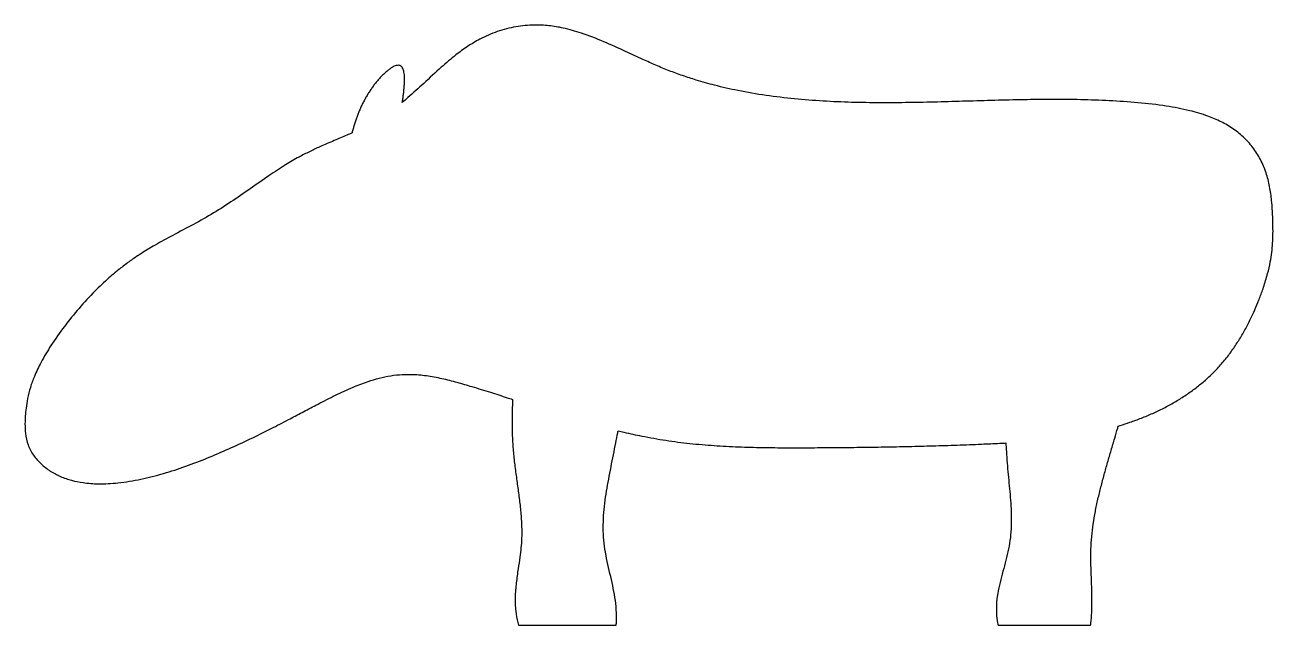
# Model space of a CAD drawing. Header units: millimetres. Extents: x -297 to -2, y 0 to 142.
import ezdxf

# ---------------------------------------------------------------- set-up
doc = ezdxf.new("R2010")
doc.units = ezdxf.units.MM
doc.layers.add('outline', color=7, linetype='Continuous')

msp = doc.modelspace()

# ---------------------------------------------------------------- linework, layer by layer
at = {"layer": 'outline'}
for p, q in [((-180.08, 0), (-157, 0)), ((-66.79, 0), (-44.93, 0))]:
    msp.add_line(p, q, dxfattribs=at)
for points, knots in [([(-5.27, 76.57), (-5.19, 76.76), (-4.78, 77.81), (-4.02, 79.94), (-3.15, 82.79), (-2.51, 85.54), (-2.12, 87.95), (-1.92, 90.19), (-1.85, 92.45), (-1.87, 94.7), (-1.95, 97.14), (-2.14, 99.95), (-2.53, 103.12), (-3.29, 106.43), (-4.54, 109.58), (-6.29, 112.48), (-8.52, 115.04), (-11.15, 117.18), (-14.08, 118.89), (-17.55, 120.34), (-21.88, 121.61), (-27.42, 122.67), (-33.77, 123.38), (-40.52, 123.83), (-47.28, 124.07), (-54.04, 124.12), (-60.81, 124.05), (-67.57, 123.89), (-74.33, 123.68), (-81.09, 123.49), (-87.85, 123.34), (-94.62, 123.29), (-101.38, 123.39), (-108.14, 123.67), (-114.88, 124.19), (-121.6, 124.99), (-127.9, 126.07), (-133.39, 127.33), (-137.73, 128.55), (-141.3, 129.71), (-144.48, 130.87), (-147.61, 132.16), (-151.04, 133.7), (-155.12, 135.6), (-159.91, 137.78), (-164.81, 139.71), (-169.15, 140.95), (-172.86, 141.58), (-176.61, 141.76), (-180.74, 141.37), (-185.11, 140.22), (-188.91, 138.56), (-192.14, 136.64), (-195.17, 134.42), (-198.6, 131.48), (-202.29, 128.03), (-205.34, 125.24), (-207.06, 123.78), (-207.51, 123.41)], [0.0000002, 0.0000002, 0.0000002, 0.0000002, 0.0025068, 0.0135138, 0.0270273, 0.0382885, 0.0472975, 0.0563066, 0.0653156, 0.0743246, 0.0833336, 0.0945948, 0.1081084, 0.1216219, 0.1351354, 0.1486489, 0.1621624, 0.1756759, 0.1891894, 0.2027029, 0.220721, 0.2432435, 0.2702705, 0.2972975, 0.3243246, 0.3513516, 0.3783786, 0.4054056, 0.4324327, 0.4594597, 0.4864867, 0.5135138, 0.5405408, 0.5675678, 0.5945948, 0.6216219, 0.6486489, 0.6711714, 0.6891894, 0.7027029, 0.7162165, 0.72973, 0.7432435, 0.7612615, 0.783784, 0.8063066, 0.8243246, 0.8378381, 0.8513516, 0.8693696, 0.8873876, 0.9054056, 0.9189192, 0.9324327, 0.9504507, 0.9729732, 0.9929909, 1, 1, 1, 1]), ([(-207.51, 123.41), (-207.46, 123.72), (-207.36, 124.35), (-207.24, 125.29), (-207.13, 126.24), (-207.04, 127.19), (-206.99, 128.14), (-206.97, 129.04), (-207.01, 129.84), (-207.09, 130.47), (-207.21, 130.99), (-207.37, 131.43), (-207.63, 131.84), (-208.03, 132.13), (-208.51, 132.2), (-208.98, 132.1), (-209.43, 131.93), (-209.9, 131.69), (-210.43, 131.34), (-211.06, 130.86), (-211.74, 130.27), (-212.42, 129.6), (-213.07, 128.9), (-213.68, 128.17), (-214.27, 127.42), (-214.82, 126.64), (-215.35, 125.85), (-215.85, 125.04), (-216.32, 124.21), (-216.77, 123.37), (-217.19, 122.51), (-217.58, 121.64), (-217.94, 120.76), (-218.28, 119.87), (-218.59, 118.97), (-218.88, 118.06), (-219.14, 117.14), (-219.3, 116.53), (-219.37, 116.22)], [0.0000048, 0.0000048, 0.0000048, 0.0000048, 0.0322587, 0.0645167, 0.0967748, 0.1290329, 0.1612909, 0.193549, 0.2204307, 0.2419361, 0.2580651, 0.2741942, 0.2903232, 0.3064522, 0.3225813, 0.3387103, 0.3548393, 0.3709684, 0.3924737, 0.4193555, 0.4516135, 0.4838716, 0.5161296, 0.5483877, 0.5806458, 0.6129038, 0.6451619, 0.67742, 0.709678, 0.7419361, 0.7741942, 0.8064522, 0.8387103, 0.8709684, 0.9032264, 0.9354845, 0.9677425, 0.9999958, 0.9999958, 0.9999958, 0.9999958]), ([(-219.37, 116.22), (-219.78, 116.03), (-221.18, 115.41), (-223.71, 114.34), (-226.68, 113.07), (-229.46, 111.78), (-232.18, 110.38), (-235.35, 108.51), (-239.19, 105.99), (-243.45, 103.01), (-247.98, 99.86), (-252.62, 96.89), (-257.46, 94.24), (-262.07, 91.83), (-266.09, 89.61), (-269.23, 87.7), (-271.77, 85.99), (-274.23, 84.16), (-277.05, 81.81), (-280.38, 78.65), (-283.9, 74.82), (-287.36, 70.52), (-290.37, 66.27), (-292.74, 62.34), (-294.34, 59.02), (-295.38, 56.14), (-296.01, 53.61), (-296.38, 51.34), (-296.57, 49.36), (-296.65, 47.37), (-296.56, 45.08), (-296.01, 42.52), (-294.72, 40.05), (-292.87, 37.99), (-290.68, 36.3), (-288.24, 35.01), (-285.63, 34.11), (-282.62, 33.51), (-278.95, 33.25), (-274.36, 33.52), (-269.22, 34.37), (-263.88, 35.73), (-258.64, 37.44), (-253.49, 39.42), (-248.43, 41.59), (-243.43, 43.92), (-238.77, 46.24), (-234.69, 48.35), (-231.17, 50.2), (-227.65, 52.07), (-223.84, 54.03), (-219.95, 55.85), (-216.54, 57.21), (-213.62, 58.15), (-210.94, 58.79), (-208.21, 59.16), (-205.15, 59.24), (-201.79, 58.95), (-198.17, 58.26), (-194.61, 57.35), (-190.79, 56.23), (-186.83, 55), (-183.63, 53.97), (-181.88, 53.41), (-181.45, 53.27)], [0, 0, 0, 0, 0.005642, 0.01938, 0.034884, 0.046512, 0.058139, 0.073643, 0.093023, 0.116279, 0.139535, 0.162791, 0.186046, 0.209302, 0.228682, 0.244186, 0.255814, 0.267442, 0.282946, 0.302326, 0.325581, 0.348837, 0.372093, 0.391473, 0.406977, 0.418605, 0.430233, 0.439922, 0.447674, 0.455426, 0.465116, 0.476744, 0.488372, 0.5, 0.511628, 0.523256, 0.534884, 0.546512, 0.562015, 0.581395, 0.604651, 0.627907, 0.651163, 0.674419, 0.697674, 0.72093, 0.744186, 0.763566, 0.77907, 0.794574, 0.813953, 0.833333, 0.848837, 0.860465, 0.872093, 0.883721, 0.895349, 0.910853, 0.926357, 0.94186, 0.957364, 0.976744, 0.994358, 1, 1, 1, 1]), ([(-38.4, 46.98), (-38.25, 47.02), (-37.33, 47.3), (-35.5, 47.9), (-32.93, 48.84), (-30.27, 49.96), (-27.66, 51.21), (-25.13, 52.59), (-22.67, 54.11), (-20.31, 55.77), (-18.06, 57.59), (-15.94, 59.55), (-13.97, 61.66), (-12.16, 63.92), (-10.51, 66.29), (-9, 68.75), (-7.62, 71.29), (-6.44, 73.76), (-5.69, 75.53), (-5.33, 76.43), (-5.27, 76.57)], [0, 0, 0, 0, 0.010013, 0.062501, 0.125001, 0.187501, 0.250001, 0.312501, 0.375001, 0.437501, 0.500001, 0.562501, 0.625001, 0.687501, 0.750001, 0.812501, 0.875001, 0.937501, 0.989985, 1.000001, 1.000001, 1.000001, 1.000001]), ([(-181.45, 53.27), (-181.46, 53.06), (-181.52, 51.95), (-181.6, 49.72), (-181.6, 46.58), (-181.48, 43.23), (-181.22, 39.89), (-180.81, 36.57), (-180.34, 33.25), (-179.88, 29.94), (-179.5, 26.61), (-179.29, 23.45), (-179.29, 20.66), (-179.46, 18.25), (-179.75, 15.85), (-180.17, 13.09), (-180.63, 9.96), (-180.92, 6.62), (-180.82, 3.48), (-180.43, 1.27), (-180.14, 0.2), (-180.08, 0)], [0, 0, 0, 0, 0.011503, 0.062505, 0.125005, 0.187505, 0.250005, 0.312505, 0.375005, 0.437505, 0.500005, 0.562505, 0.614588, 0.656255, 0.697921, 0.750005, 0.812505, 0.875005, 0.937505, 0.988506, 1.000005, 1.000005, 1.000005, 1.000005]), ([(-157, 0), (-156.98, 0.16), (-156.9, 1.12), (-156.88, 3.06), (-157.14, 5.8), (-157.65, 8.66), (-158.29, 11.49), (-158.95, 14.32), (-159.55, 17.16), (-159.95, 20.04), (-160.08, 22.94), (-159.98, 25.85), (-159.7, 28.74), (-159.28, 31.61), (-158.77, 34.47), (-158.21, 37.32), (-157.63, 40.16), (-157.1, 42.86), (-156.74, 44.76), (-156.56, 45.71), (-156.53, 45.87)], [0, 0, 0, 0, 0.010073, 0.0625, 0.125, 0.1875, 0.25, 0.3125, 0.375, 0.4375, 0.5, 0.5625, 0.625, 0.6875, 0.75, 0.8125, 0.875, 0.9375, 0.989927, 1, 1, 1, 1]), ([(-156.53, 45.87), (-156.07, 45.76), (-154.21, 45.31), (-150.47, 44.5), (-145.28, 43.57), (-139.58, 42.84), (-133.86, 42.35), (-128.12, 42.05), (-122.38, 41.9), (-116.64, 41.86), (-110.89, 41.87), (-105.15, 41.91), (-99.41, 41.97), (-93.66, 42.05), (-87.92, 42.16), (-82.18, 42.31), (-76.44, 42.49), (-71.17, 42.7), (-67.35, 42.87), (-65.43, 42.97), (-64.96, 43)], [-0.000001, -0.000001, -0.000001, -0.000001, 0.015392, 0.0625, 0.125, 0.1875, 0.25, 0.3125, 0.375, 0.4375, 0.5, 0.5625, 0.625, 0.6875, 0.75, 0.8125, 0.875, 0.9375, 0.984608, 1.000001, 1.000001, 1.000001, 1.000001]), ([(-44.93, 0), (-44.91, 0.16), (-44.8, 1.15), (-44.65, 3.14), (-44.6, 5.96), (-44.67, 8.95), (-44.79, 11.93), (-44.88, 14.92), (-44.88, 17.9), (-44.7, 20.89), (-44.34, 23.85), (-43.84, 26.8), (-43.22, 29.72), (-42.51, 32.62), (-41.74, 35.51), (-40.93, 38.38), (-40.1, 41.25), (-39.3, 43.95), (-38.73, 45.86), (-38.45, 46.82), (-38.4, 46.98)], [-0.000001, -0.000001, -0.000001, -0.000001, 0.010369, 0.062499, 0.124999, 0.187499, 0.249999, 0.312499, 0.374999, 0.437499, 0.499999, 0.562499, 0.624999, 0.687499, 0.749999, 0.812499, 0.874999, 0.937499, 0.98963, 1, 1, 1, 1]), ([(-64.96, 43), (-64.96, 42.86), (-64.91, 41.96), (-64.8, 40.15), (-64.61, 37.58), (-64.35, 34.87), (-64.08, 32.17), (-63.84, 29.47), (-63.68, 26.75), (-63.65, 24.04), (-63.79, 21.32), (-64.16, 18.63), (-64.75, 15.98), (-65.46, 13.36), (-66.17, 10.74), (-66.79, 8.09), (-67.19, 5.4), (-67.25, 2.85), (-67.02, 1.05), (-66.83, 0.16), (-66.79, 0)], [0, 0, 0, 0, 0.0093036, 0.062477, 0.124977, 0.187477, 0.249977, 0.312477, 0.374977, 0.437477, 0.499977, 0.562477, 0.624977, 0.687477, 0.749977, 0.812477, 0.874977, 0.937477, 0.9883489, 0.999977, 0.999977, 0.999977, 0.999977])]:
    msp.add_open_spline(points, degree=3, knots=knots, dxfattribs=at)

doc.saveas('drawing.dxf')
